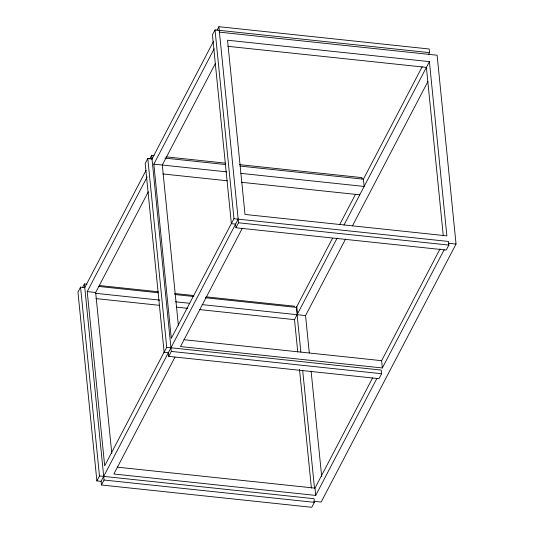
<?xml version="1.0" encoding="UTF-8"?>
<svg xmlns="http://www.w3.org/2000/svg" width="534" height="534" viewBox="0 0 534 534"><rect width="100%" height="100%" fill="white"/><g stroke="black" fill="none" stroke-linecap="round" stroke-linejoin="round"><path stroke-width="0.8" d="M84.772 287.579L80.554 287.132L77.957 292.098L96.881 480.907L101.106 481.354L238.177 219.154M152.01 158.958L147.791 158.511L145.195 163.477L164.125 352.286L168.343 352.734L168.711 356.378L379.013 378.679L381.61 373.72L381.243 370.075L166.721 347.327L164.125 352.286M217.031 30.244L218.887 26.7L429.189 49.001L429.556 52.646L215.028 29.897L212.432 34.864L231.362 223.673L235.587 224.12L235.948 227.764L446.257 250.066L448.847 245.099L448.487 241.455L233.959 218.706L231.362 223.673M82.55 287.479L84.405 283.934L86.888 284.201M149.794 158.865L151.643 155.314L154.132 155.581M84.632 287.839L146.089 170.286M151.89 159.199L213.346 41.645M164.238 351.906L104.684 465.822L87.216 291.591L147.157 176.934M231.636 222.985L171.307 338.376L153.845 164.138L214.167 48.754M148.292 191.806L95.246 293.279L159.806 300.128M215.309 63.613L162.289 165.039L178.343 325.166M96.881 480.907L99.478 475.941L80.554 287.132M99.478 475.941L314.005 498.689L314.372 502.334L311.776 507.3L101.473 484.999L104.063 480.033L84.405 283.934M168.711 356.378L171.307 351.419L151.643 155.314M235.948 227.764L238.544 222.798L218.887 26.7M174.952 357.146L113.855 474.005L315.714 495.412L376.81 378.553M242.343 228.232L180.485 346.559L382.344 367.966L444.208 249.638M300.849 352.019L296.377 307.397L332.515 238.264M339.818 224.3L355.571 194.169M240.881 173.37L364.148 186.446L363.414 179.157L422.2 66.703M428.442 54.775L429.556 52.646M297.752 352.006L294.508 319.652L337.087 238.197M344.003 224.974L429.403 61.624L227.544 40.217L245.013 214.448L446.871 235.854L429.403 61.624M309.293 352.914L305.548 315.581L345.538 239.085M352.453 225.855L427.901 81.535M315.714 495.412L314.987 488.129L372.619 377.878M382.344 367.966L381.616 360.677L440.016 248.964M219.194 32.12L437.119 55.229L456.043 244.038L321.148 502.067L313.692 501.279M227.838 46.325L426.392 67.377L443.28 235.808M166.548 156.896L225.335 163.13M239.412 164.626L361.952 177.615L362.099 179.077M164.866 158.097L225.255 164.505M240.146 166.081L363.414 179.157M153.845 164.138L226.816 171.881M162.87 173.944L227.397 180.792M241.461 182.281L359.762 194.823M448.587 243.25L456.043 244.038M238.544 222.798L448.847 245.099M99.311 285.516L158.097 291.751M174.658 293.506L193.695 295.522M206.117 296.844L294.708 306.236M98.65 286.431L158.218 292.745M174.758 294.501L193.789 296.517M205.37 297.745L296.377 307.397M87.216 291.591L95.659 292.485L111.793 453.446M175.559 301.797L189.663 303.292M202.106 304.614L305.548 315.581M95.96 298.593L159.659 305.348M176.207 307.103L187.788 308.332M199.369 309.56L294.508 319.652M183.89 339.711L381.616 360.677M171.307 351.419L381.61 373.72M117.26 467.157L314.987 488.129M104.063 480.033L314.372 502.334M311.122 371.17L321.682 476.542M296.791 306.603L297.518 313.892M302.678 370.276L314.486 488.089M299.501 369.428L311.395 488.076M215.028 29.897L233.959 218.706M147.791 158.511L166.721 347.327M101.106 481.354L101.473 484.999"/></g></svg>
